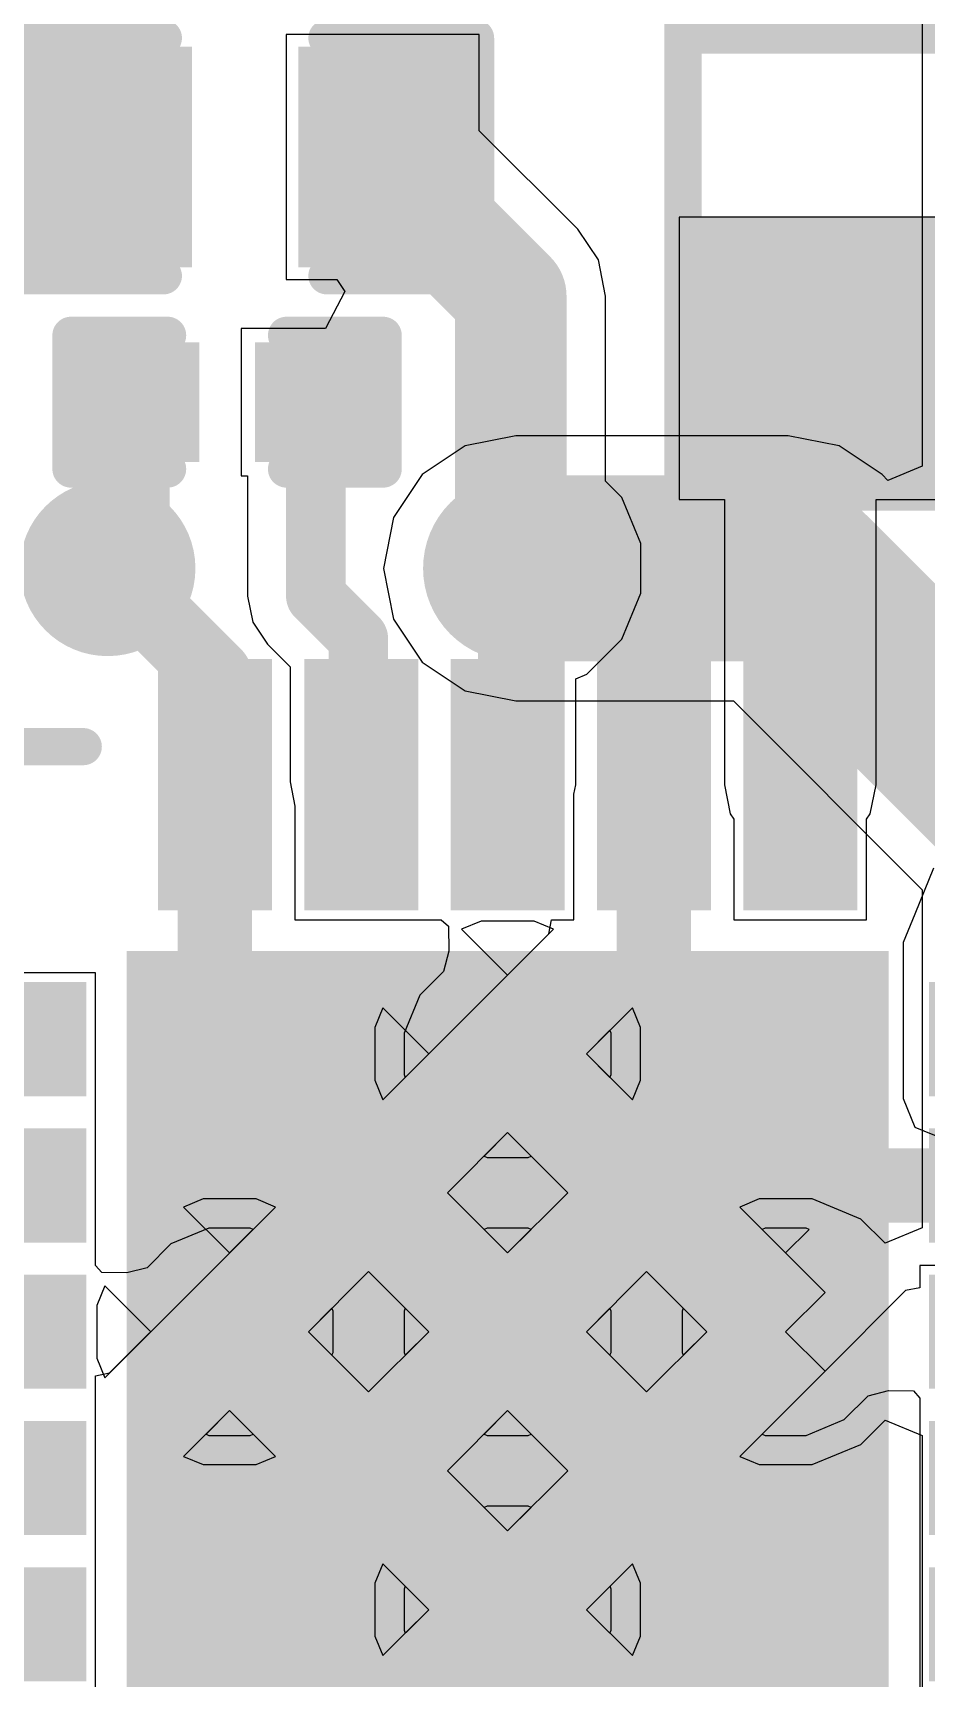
# Model space of a CAD drawing. Header units: millimetres. Extents: x -4.8 to 36.7, y -5.3 to 57.6.
# Drawn here: x 21.12 to 24.17, y 43.87 to 49.49 of the extents above; entities that cross this region are included whole.
import ezdxf

# ---------------------------------------------------------------- set-up
doc = ezdxf.new("R2010")
doc.units = ezdxf.units.MM
for name, color, linetype in [('BottomLayer', 5, 'Continuous'), ('BottomSolder', 6, 'Continuous'), ('PadHoleLayer', 156, 'Continuous'), ('TopLayer', 1, 'Continuous'), ('TopOverlay', 2, 'Continuous'), ('TopPaste', 8, 'Continuous'), ('TopSolder', 216, 'Continuous'), ('ViaHoleLayer', 16, 'Continuous')]:
    doc.layers.add(name, color=color, linetype=linetype)

# ---------------------------------------------------------------- blocks, each defined once
blk = doc.blocks.new('20_QFN__4_4__EP_V___1')
at = {"layer": 'BottomLayer'}
h = blk.add_hatch(color=5, dxfattribs=at)
edge = h.paths.add_edge_path()
edge.add_arc((0, 0.95), 0.2, 0, 360)
h = blk.add_hatch(color=5, dxfattribs=at)
edge = h.paths.add_edge_path()
edge.add_arc((-0.95, 0), 0.2, 0, 360)
h = blk.add_hatch(color=5, dxfattribs=at)
edge = h.paths.add_edge_path()
edge.add_arc((0, 0), 0.2, 0, 360)
h = blk.add_hatch(color=5, dxfattribs=at)
edge = h.paths.add_edge_path()
edge.add_arc((0.95, 0), 0.2, 0, 360)
h = blk.add_hatch(color=5, dxfattribs=at)
edge = h.paths.add_edge_path()
edge.add_arc((0, -0.95), 0.2, 0, 360)
at = {"layer": 'BottomSolder'}
h = blk.add_hatch(color=6, dxfattribs=at)
edge = h.paths.add_edge_path()
edge.add_arc((0, 0.95), 0.3016, 0, 360)
h = blk.add_hatch(color=6, dxfattribs=at)
edge = h.paths.add_edge_path()
edge.add_arc((-0.95, 0), 0.3016, 0, 360)
h = blk.add_hatch(color=6, dxfattribs=at)
edge = h.paths.add_edge_path()
edge.add_arc((0, 0), 0.3016, 0, 360)
h = blk.add_hatch(color=6, dxfattribs=at)
edge = h.paths.add_edge_path()
edge.add_arc((0.95, 0), 0.3016, 0, 360)
h = blk.add_hatch(color=6, dxfattribs=at)
edge = h.paths.add_edge_path()
edge.add_arc((0, -0.95), 0.3016, 0, 360)
at = {"layer": 'PadHoleLayer'}
h = blk.add_hatch(color=156, dxfattribs=at)
edge = h.paths.add_edge_path()
edge.add_arc((0, 0.95), 0.1, 0, 360)
h = blk.add_hatch(color=156, dxfattribs=at)
edge = h.paths.add_edge_path()
edge.add_arc((-0.95, 0), 0.1, 0, 360)
h = blk.add_hatch(color=156, dxfattribs=at)
edge = h.paths.add_edge_path()
edge.add_arc((0, 0), 0.1, 0, 360)
h = blk.add_hatch(color=156, dxfattribs=at)
edge = h.paths.add_edge_path()
edge.add_arc((0.95, 0), 0.1, 0, 360)
h = blk.add_hatch(color=156, dxfattribs=at)
edge = h.paths.add_edge_path()
edge.add_arc((0, -0.95), 0.1, 0, 360)
at = {"layer": 'TopLayer'}
for points in [[(-1.125, 1.51), (-1.125, 2.23), (-0.875, 2.23), (-0.875, 1.51)], [(-0.625, 1.51), (-0.625, 2.23), (-0.375, 2.23), (-0.375, 1.51)], [(-0.125, 1.51), (-0.125, 2.23), (0.125, 2.23), (0.125, 1.51)], [(0.375, 1.51), (0.375, 2.23), (0.625, 2.23), (0.625, 1.51)], [(0.875, 1.51), (0.875, 2.23), (1.125, 2.23), (1.125, 1.51)], [(-1.2, 1.2), (1.2, 1.2), (1.2, -1.2), (-1.2, -1.2)], [(-2.23, 1.125), (-1.51, 1.125), (-1.51, 0.875), (-2.23, 0.875)], [(1.51, 1.125), (2.23, 1.125), (2.23, 0.875), (1.51, 0.875)], [(-2.23, 0.625), (-1.51, 0.625), (-1.51, 0.375), (-2.23, 0.375)], [(1.51, 0.625), (2.23, 0.625), (2.23, 0.375), (1.51, 0.375)], [(-2.23, 0.125), (-1.51, 0.125), (-1.51, -0.125), (-2.23, -0.125)], [(1.51, 0.125), (2.23, 0.125), (2.23, -0.125), (1.51, -0.125)], [(-2.23, -0.375), (-1.51, -0.375), (-1.51, -0.625), (-2.23, -0.625)], [(1.51, -0.375), (2.23, -0.375), (2.23, -0.625), (1.51, -0.625)], [(-2.23, -0.875), (-1.51, -0.875), (-1.51, -1.125), (-2.23, -1.125)], [(1.51, -0.875), (2.23, -0.875), (2.23, -1.125), (1.51, -1.125)], [(-1.125, -2.23), (-1.125, -1.51), (-0.875, -1.51), (-0.875, -2.23)], [(-0.625, -2.23), (-0.625, -1.51), (-0.375, -1.51), (-0.375, -2.23)], [(-0.125, -2.23), (-0.125, -1.51), (0.125, -1.51), (0.125, -2.23)], [(0.375, -2.23), (0.375, -1.51), (0.625, -1.51), (0.625, -2.23)], [(0.875, -2.23), (0.875, -1.51), (1.125, -1.51), (1.125, -2.23)]]:
    blk.add_hatch(color=1, dxfattribs=at).paths.add_polyline_path(points)
at = {"layer": 'TopPaste'}
for points in [[(-1.125, 1.51), (-1.125, 2.23), (-0.875, 2.23), (-0.875, 1.51)], [(-0.625, 1.51), (-0.625, 2.23), (-0.375, 2.23), (-0.375, 1.51)], [(-0.125, 1.51), (-0.125, 2.23), (0.125, 2.23), (0.125, 1.51)], [(0.375, 1.51), (0.375, 2.23), (0.625, 2.23), (0.625, 1.51)], [(0.875, 1.51), (0.875, 2.23), (1.125, 2.23), (1.125, 1.51)], [(-2.23, 1.125), (-1.51, 1.125), (-1.51, 0.875), (-2.23, 0.875)], [(1.51, 1.125), (2.23, 1.125), (2.23, 0.875), (1.51, 0.875)], [(-2.23, 0.625), (-1.51, 0.625), (-1.51, 0.375), (-2.23, 0.375)], [(1.51, 0.625), (2.23, 0.625), (2.23, 0.375), (1.51, 0.375)], [(-2.23, 0.125), (-1.51, 0.125), (-1.51, -0.125), (-2.23, -0.125)], [(1.51, 0.125), (2.23, 0.125), (2.23, -0.125), (1.51, -0.125)], [(-2.23, -0.375), (-1.51, -0.375), (-1.51, -0.625), (-2.23, -0.625)], [(1.51, -0.375), (2.23, -0.375), (2.23, -0.625), (1.51, -0.625)], [(-2.23, -0.875), (-1.51, -0.875), (-1.51, -1.125), (-2.23, -1.125)], [(1.51, -0.875), (2.23, -0.875), (2.23, -1.125), (1.51, -1.125)], [(-1.125, -2.23), (-1.125, -1.51), (-0.875, -1.51), (-0.875, -2.23)], [(-0.625, -2.23), (-0.625, -1.51), (-0.375, -1.51), (-0.375, -2.23)], [(-0.125, -2.23), (-0.125, -1.51), (0.125, -1.51), (0.125, -2.23)], [(0.375, -2.23), (0.375, -1.51), (0.625, -1.51), (0.625, -2.23)], [(0.875, -2.23), (0.875, -1.51), (1.125, -1.51), (1.125, -2.23)]]:
    blk.add_hatch(color=8, dxfattribs=at).paths.add_polyline_path(points)
at = {"layer": 'TopSolder'}
for points in [[(-1.195, 1.44), (-1.195, 2.3), (-0.805, 2.3), (-0.805, 1.44)], [(-0.695, 1.44), (-0.695, 2.3), (-0.305, 2.3), (-0.305, 1.44)], [(-0.195, 1.44), (-0.195, 2.3), (0.195, 2.3), (0.195, 1.44)], [(0.305, 1.44), (0.305, 2.3), (0.695, 2.3), (0.695, 1.44)], [(0.805, 1.44), (0.805, 2.3), (1.195, 2.3), (1.195, 1.44)], [(-1.3016, 1.3016), (1.3016, 1.3016), (1.3016, -1.3016), (-1.3016, -1.3016)], [(-2.3, 1.195), (-1.44, 1.195), (-1.44, 0.805), (-2.3, 0.805)], [(1.44, 1.195), (2.3, 1.195), (2.3, 0.805), (1.44, 0.805)], [(-2.3, 0.695), (-1.44, 0.695), (-1.44, 0.305), (-2.3, 0.305)], [(1.44, 0.695), (2.3, 0.695), (2.3, 0.305), (1.44, 0.305)], [(-2.3, 0.195), (-1.44, 0.195), (-1.44, -0.195), (-2.3, -0.195)], [(1.44, 0.195), (2.3, 0.195), (2.3, -0.195), (1.44, -0.195)], [(-2.3, -0.305), (-1.44, -0.305), (-1.44, -0.695), (-2.3, -0.695)], [(1.44, -0.305), (2.3, -0.305), (2.3, -0.695), (1.44, -0.695)], [(-2.3, -0.805), (-1.44, -0.805), (-1.44, -1.195), (-2.3, -1.195)], [(1.44, -0.805), (2.3, -0.805), (2.3, -1.195), (1.44, -1.195)], [(-1.195, -2.3), (-1.195, -1.44), (-0.805, -1.44), (-0.805, -2.3)], [(-0.695, -2.3), (-0.695, -1.44), (-0.305, -1.44), (-0.305, -2.3)], [(-0.195, -2.3), (-0.195, -1.44), (0.195, -1.44), (0.195, -2.3)], [(0.305, -2.3), (0.305, -1.44), (0.695, -1.44), (0.695, -2.3)], [(0.805, -2.3), (0.805, -1.44), (1.195, -1.44), (1.195, -2.3)]]:
    blk.add_hatch(color=216, dxfattribs=at).paths.add_polyline_path(points)
h = blk.add_hatch(color=216, dxfattribs=at)
edge = h.paths.add_edge_path()
edge.add_arc((0, 0.95), 0.1016, 0, 360)
h = blk.add_hatch(color=216, dxfattribs=at)
edge = h.paths.add_edge_path()
edge.add_arc((-0.95, 0), 0.1016, 0, 360)
h = blk.add_hatch(color=216, dxfattribs=at)
edge = h.paths.add_edge_path()
edge.add_arc((0, 0), 0.1016, 0, 360)
h = blk.add_hatch(color=216, dxfattribs=at)
edge = h.paths.add_edge_path()
edge.add_arc((0.95, 0), 0.1016, 0, 360)
h = blk.add_hatch(color=216, dxfattribs=at)
edge = h.paths.add_edge_path()
edge.add_arc((0, -0.95), 0.1016, 0, 360)
at = {"layer": 'TopOverlay', "const_width": 0.127}
for points in [[(-2, 1.45), (-2, 2)], [(-2, 2), (-1.45, 2)], [(1.45, 2), (2, 2)], [(2, 1.45), (2, 2)], [(-2.505, 1.127), (-2.378, 1)], [(-2.505, 0.873), (-2.505, 1.127)], [(-2.505, 0.873), (-2.378, 1)], [(-2, -2), (-2, -1.45)], [(2, -2), (2, -1.45)], [(-2, -2), (-1.45, -2)], [(1.45, -2), (2, -2)]]:
    blk.add_lwpolyline(points, dxfattribs=at)
at = {"layer": 'TopOverlay', "const_width": 0.0635}
for points in [[(-2.0318, 2, 1), (-1.9683, 2, 1)], [(-2.0318, 2, 1), (-1.9683, 2, 1)], [(-1.4817, 2, 1), (-1.4182, 2, 1)], [(1.4182, 2, 1), (1.4817, 2, 1)], [(1.9683, 2, 1), (2.0318, 2, 1)], [(1.9683, 2, 1), (2.0318, 2, 1)], [(-2.0318, 1.45, 1), (-1.9683, 1.45, 1)], [(1.9683, 1.45, 1), (2.0318, 1.45, 1)], [(-2.5367, 1.127, 1), (-2.4732, 1.127, 1)], [(-2.5367, 1.127, 1), (-2.4732, 1.127, 1)], [(-2.4097, 1, 1), (-2.3462, 1, 1)], [(-2.4097, 1, 1), (-2.3462, 1, 1)], [(-2.5367, 0.873, 1), (-2.4732, 0.873, 1)], [(-2.5367, 0.873, 1), (-2.4732, 0.873, 1)], [(-2.0318, -1.45, 1), (-1.9683, -1.45, 1)], [(1.9683, -1.45, 1), (2.0318, -1.45, 1)], [(-2.0318, -2, 1), (-1.9683, -2, 1)], [(-2.0318, -2, 1), (-1.9683, -2, 1)], [(-1.4817, -2, 1), (-1.4182, -2, 1)], [(1.4182, -2, 1), (1.4817, -2, 1)], [(1.9683, -2, 1), (2.0318, -2, 1)], [(1.9683, -2, 1), (2.0318, -2, 1)]]:
    blk.add_lwpolyline(points, format="xyb", close=True, dxfattribs=at)
blk = doc.blocks.new('R___0603_9')
at = {"layer": 'TopLayer'}
for points in [[(-0.381, 0.4445), (-0.381, -0.4445), (-1.143, -0.4445), (-1.143, 0.4445)], [(1.143, 0.4445), (1.143, -0.4445), (0.381, -0.4445), (0.381, 0.4445)]]:
    blk.add_hatch(color=1, dxfattribs=at).paths.add_polyline_path(points)
at = {"layer": 'TopPaste'}
for points in [[(-0.381, 0.4445), (-0.381, -0.4445), (-1.143, -0.4445), (-1.143, 0.4445)], [(1.143, 0.4445), (1.143, -0.4445), (0.381, -0.4445), (0.381, 0.4445)]]:
    blk.add_hatch(color=8, dxfattribs=at).paths.add_polyline_path(points)
at = {"layer": 'TopSolder'}
for points in [[(-0.2794, 0.5461), (-0.2794, -0.5461), (-1.2446, -0.5461), (-1.2446, 0.5461)], [(1.2446, 0.5461), (1.2446, -0.5461), (0.2794, -0.5461), (0.2794, 0.5461)]]:
    blk.add_hatch(color=216, dxfattribs=at).paths.add_polyline_path(points)
at = {"layer": 'TopOverlay', "const_width": 0.127}
for points in [[(-1.2192, -0.5334), (-1.2192, 0.5334)], [(1.2192, 0.5334), (-1.2192, 0.5334)], [(1.2192, -0.5334), (1.2192, 0.5334)], [(1.2192, -0.5334), (-1.2192, -0.5334)]]:
    blk.add_lwpolyline(points, dxfattribs=at)
at = {"layer": 'TopOverlay', "const_width": 0.0635}
for points in [[(-1.25095, 0.5334, 1), (-1.18745, 0.5334, 1)], [(-1.25095, 0.5334, 1), (-1.18745, 0.5334, 1)], [(1.18745, 0.5334, 1), (1.25095, 0.5334, 1)], [(1.18745, 0.5334, 1), (1.25095, 0.5334, 1)], [(-1.25095, -0.5334, 1), (-1.18745, -0.5334, 1)], [(-1.25095, -0.5334, 1), (-1.18745, -0.5334, 1)], [(1.18745, -0.5334, 1), (1.25095, -0.5334, 1)], [(1.18745, -0.5334, 1), (1.25095, -0.5334, 1)]]:
    blk.add_lwpolyline(points, format="xyb", close=True, dxfattribs=at)
blk = doc.blocks.new('CAP_0201_26')
at = {"layer": 'TopLayer'}
for points in [[(-0.45, 0.15), (-0.15, 0.15), (-0.15, -0.15), (-0.45, -0.15)], [(0.15, 0.15), (0.45, 0.15), (0.45, -0.15), (0.15, -0.15)]]:
    blk.add_hatch(color=1, dxfattribs=at).paths.add_polyline_path(points)
at = {"layer": 'TopPaste'}
for points in [[(-0.45, 0.15), (-0.15, 0.15), (-0.15, -0.15), (-0.45, -0.15)], [(0.15, 0.15), (0.45, 0.15), (0.45, -0.15), (0.15, -0.15)]]:
    blk.add_hatch(color=8, dxfattribs=at).paths.add_polyline_path(points)
at = {"layer": 'TopSolder'}
for points in [[(-0.505, 0.205), (-0.095, 0.205), (-0.095, -0.205), (-0.505, -0.205)], [(0.095, 0.205), (0.505, 0.205), (0.505, -0.205), (0.095, -0.205)]]:
    blk.add_hatch(color=216, dxfattribs=at).paths.add_polyline_path(points)
at = {"layer": 'TopOverlay', "const_width": 0.127}
for points in [[(-0.5334, -0.2286), (-0.5334, 0.2286)], [(-0.5334, 0.2286), (-0.2032, 0.2286)], [(0.2032, 0.2286), (0.5334, 0.2286)], [(0.5334, -0.2286), (0.5334, 0.2286)], [(-0.5334, -0.2286), (-0.2032, -0.2286)], [(0.2032, -0.2286), (0.5334, -0.2286)]]:
    blk.add_lwpolyline(points, dxfattribs=at)
at = {"layer": 'TopOverlay', "const_width": 0.0635}
for points in [[(-0.5651, 0.2286, 1), (-0.5016, 0.2286, 1)], [(-0.5651, 0.2286, 1), (-0.5016, 0.2286, 1)], [(-0.2349, 0.2286, 1), (-0.1714, 0.2286, 1)], [(0.1714, 0.2286, 1), (0.2349, 0.2286, 1)], [(0.5016, 0.2286, 1), (0.5651, 0.2286, 1)], [(0.5016, 0.2286, 1), (0.5651, 0.2286, 1)], [(-0.5651, -0.2286, 1), (-0.5016, -0.2286, 1)], [(-0.5651, -0.2286, 1), (-0.5016, -0.2286, 1)], [(-0.2349, -0.2286, 1), (-0.1714, -0.2286, 1)], [(0.1714, -0.2286, 1), (0.2349, -0.2286, 1)], [(0.5016, -0.2286, 1), (0.5651, -0.2286, 1)], [(0.5016, -0.2286, 1), (0.5651, -0.2286, 1)]]:
    blk.add_lwpolyline(points, format="xyb", close=True, dxfattribs=at)
blk = doc.blocks.new('C___0402_33')
at = {"layer": 'TopLayer'}
for points in [[(-0.6985, -0.3175), (-0.6985, 0.3175), (-0.2413, 0.3175), (-0.2413, -0.3175)], [(0.2413, -0.3175), (0.2413, 0.3175), (0.6985, 0.3175), (0.6985, -0.3175)]]:
    blk.add_hatch(color=1, dxfattribs=at).paths.add_polyline_path(points)
at = {"layer": 'TopPaste'}
for points in [[(-0.6985, -0.3175), (-0.6985, 0.3175), (-0.2413, 0.3175), (-0.2413, -0.3175)], [(0.2413, -0.3175), (0.2413, 0.3175), (0.6985, 0.3175), (0.6985, -0.3175)]]:
    blk.add_hatch(color=8, dxfattribs=at).paths.add_polyline_path(points)
at = {"layer": 'TopSolder'}
for points in [[(-0.7585, -0.3775), (-0.7585, 0.3775), (-0.1813, 0.3775), (-0.1813, -0.3775)], [(0.1813, -0.3775), (0.1813, 0.3775), (0.7585, 0.3775), (0.7585, -0.3775)]]:
    blk.add_hatch(color=216, dxfattribs=at).paths.add_polyline_path(points)
at = {"layer": 'TopOverlay', "const_width": 0.127}
for points in [[(-0.7874, -0.4064), (-0.7874, 0.4064)], [(-0.7874, 0.4064), (-0.2794, 0.4064)], [(0.2794, 0.4064), (0.7874, 0.4064)], [(0.7874, -0.4064), (0.7874, 0.4064)], [(-0.7874, -0.4064), (-0.2794, -0.4064)], [(0.2794, -0.4064), (0.7874, -0.4064)]]:
    blk.add_lwpolyline(points, dxfattribs=at)
at = {"layer": 'TopOverlay', "const_width": 0.0635}
for points in [[(-0.8191, 0.4064, 1), (-0.7556, 0.4064, 1)], [(-0.8191, 0.4064, 1), (-0.7556, 0.4064, 1)], [(-0.3111, 0.4064, 1), (-0.2477, 0.4064, 1)], [(0.2477, 0.4064, 1), (0.3111, 0.4064, 1)], [(0.7556, 0.4064, 1), (0.8191, 0.4064, 1)], [(0.7556, 0.4064, 1), (0.8191, 0.4064, 1)], [(-0.8191, -0.4064, 1), (-0.7556, -0.4064, 1)], [(-0.8191, -0.4064, 1), (-0.7556, -0.4064, 1)], [(-0.3111, -0.4064, 1), (-0.2477, -0.4064, 1)], [(0.2477, -0.4064, 1), (0.3111, -0.4064, 1)], [(0.7556, -0.4064, 1), (0.8191, -0.4064, 1)], [(0.7556, -0.4064, 1), (0.8191, -0.4064, 1)]]:
    blk.add_lwpolyline(points, format="xyb", close=True, dxfattribs=at)

msp = doc.modelspace()

# ---------------------------------------------------------------- hatches: boundary and pattern name
at = {"layer": 'BottomLayer'}
h = msp.add_hatch(color=5, dxfattribs=at)
edge = h.paths.add_edge_path()
edge.add_arc((21.3759, 47.6596), 0.3, 0, 360)
h = msp.add_hatch(color=5, dxfattribs=at)
edge = h.paths.add_edge_path()
edge.add_arc((22.7712, 47.6596), 0.3, 0, 360)
at = {"layer": 'TopLayer'}
h = msp.add_hatch(color=1, dxfattribs=at)
edge = h.paths.add_edge_path()
edge.add_arc((21.3759, 47.6596), 0.3, 0, 360)
h = msp.add_hatch(color=1, dxfattribs=at)
edge = h.paths.add_edge_path()
edge.add_arc((22.7712, 47.6596), 0.3, 0, 360)
at = {"layer": 'ViaHoleLayer'}
h = msp.add_hatch(color=16, dxfattribs=at)
edge = h.paths.add_edge_path()
edge.add_arc((21.3759, 47.6596), 0.15, 0, 360)
h = msp.add_hatch(color=16, dxfattribs=at)
edge = h.paths.add_edge_path()
edge.add_arc((22.7712, 47.6596), 0.15, 0, 360)

# ---------------------------------------------------------------- linework, layer by layer
at = {"layer": 'BottomLayer'}
for p, q in [((24.1594, 49.9148), (24.1594, 48.0088)), ((22.7712, 48.1128), (22.5978, 48.0783)), ((23.7017, 48.1128), (22.7712, 48.1128)), ((23.8752, 48.0783), (23.7017, 48.1128)), ((22.5978, 48.0783), (22.4507, 47.98)), ((24.0222, 47.98), (23.8752, 48.0783)), ((22.4507, 47.98), (22.3525, 47.833)), ((24.0421, 47.9602), (24.0222, 47.98)), ((24.1594, 48.0088), (24.0421, 47.9602)), ((22.3525, 47.833), (22.318, 47.6596)), ((22.318, 47.6596), (22.3525, 47.4861)), ((22.3525, 47.4861), (22.4507, 47.3391)), ((22.4507, 47.3391), (22.5978, 47.2408)), ((22.5978, 47.2408), (22.7712, 47.2063)), ((22.7712, 47.2063), (23.514, 47.2063)), ((23.514, 47.2063), (24.1594, 46.561)), ((24.1594, 46.561), (24.1594, 45.4051)), ((22.6523, 46.4542), (22.5856, 46.4266)), ((22.8329, 46.4542), (22.6523, 46.4542)), ((22.8996, 46.4266), (22.8329, 46.4542)), ((22.5856, 46.4266), (22.7426, 46.2696)), ((22.7426, 46.2696), (22.8996, 46.4266)), ((22.3162, 46.1572), (22.2886, 46.0905)), ((22.4732, 46.0002), (22.3162, 46.1572)), ((23.169, 46.1572), (23.012, 46.0002)), ((23.1966, 46.0905), (23.169, 46.1572)), ((22.2886, 46.0905), (22.2886, 45.9099)), ((23.1966, 45.9099), (23.1966, 46.0905)), ((22.3162, 45.8432), (22.4732, 46.0002)), ((23.012, 46.0002), (23.169, 45.8432)), ((22.2886, 45.9099), (22.3162, 45.8432)), ((23.169, 45.8432), (23.1966, 45.9099)), ((22.7426, 45.7308), (22.5371, 45.5252)), ((22.9481, 45.5252), (22.7426, 45.7308)), ((21.7023, 45.5042), (21.6356, 45.4766)), ((21.8829, 45.5042), (21.7023, 45.5042)), ((21.9496, 45.4766), (21.8829, 45.5042)), ((22.5371, 45.5252), (22.5371, 45.5252)), ((22.5371, 45.5252), (22.7426, 45.3196)), ((22.7426, 45.3196), (22.9481, 45.5252)), ((22.9481, 45.5252), (22.9481, 45.5252)), ((23.6023, 45.5042), (23.5356, 45.4766)), ((23.7829, 45.5042), (23.6023, 45.5042)), ((23.9498, 45.4351), (23.7829, 45.5042)), ((21.6356, 45.4766), (21.7926, 45.3196)), ((21.7926, 45.3196), (21.9496, 45.4766)), ((23.5356, 45.4766), (23.8273, 45.1849)), ((24.0324, 45.3525), (23.9498, 45.4351)), ((24.1594, 45.4051), (24.0324, 45.3525)), ((22.2676, 45.2557), (22.062, 45.0502)), ((22.4732, 45.0502), (22.2676, 45.2557)), ((22.2676, 45.2557), (22.2676, 45.2557)), ((23.2176, 45.2557), (23.012, 45.0502)), ((23.4232, 45.0502), (23.2176, 45.2557)), ((23.2176, 45.2557), (23.2176, 45.2557)), ((21.3662, 45.2072), (21.3386, 45.1405)), ((21.5232, 45.0502), (21.3662, 45.2072)), ((23.8273, 45.1849), (23.6926, 45.0502)), ((21.3386, 45.1405), (21.3386, 44.9599)), ((21.3662, 44.8932), (21.5232, 45.0502)), ((22.062, 45.0502), (22.2676, 44.8447)), ((22.2676, 44.8447), (22.4732, 45.0502)), ((23.012, 45.0502), (23.2176, 44.8446)), ((23.2176, 44.8446), (23.4232, 45.0502)), ((23.6926, 45.0502), (23.8273, 44.9155)), ((21.3386, 44.9599), (21.3662, 44.8932)), ((23.8273, 44.9155), (23.5356, 44.6238)), ((22.2676, 44.8447), (22.2676, 44.8447)), ((23.2176, 44.8446), (23.2176, 44.8446)), ((21.7926, 44.7808), (21.6356, 44.6238)), ((21.9496, 44.6238), (21.7926, 44.7808)), ((22.7426, 44.7808), (22.5371, 44.5752)), ((22.9482, 44.5752), (22.7426, 44.7808)), ((23.9498, 44.6653), (24.0324, 44.7479)), ((24.0324, 44.7479), (24.1594, 44.6953)), ((23.7829, 44.5962), (23.9498, 44.6653)), ((24.1594, 44.6953), (24.1594, 43.6579)), ((21.6356, 44.6238), (21.7023, 44.5962)), ((21.7023, 44.5962), (21.8829, 44.5962)), ((21.8829, 44.5962), (21.9496, 44.6238)), ((23.5356, 44.6238), (23.6023, 44.5962)), ((23.6023, 44.5962), (23.7829, 44.5962)), ((22.5371, 44.5752), (22.5371, 44.5752)), ((22.5371, 44.5752), (22.7426, 44.3696)), ((22.7426, 44.3696), (22.9482, 44.5752)), ((22.9482, 44.5752), (22.9482, 44.5752)), ((22.3162, 44.2572), (22.2886, 44.1905)), ((22.4732, 44.1002), (22.3162, 44.2572)), ((23.169, 44.2572), (23.012, 44.1002)), ((23.1966, 44.1905), (23.169, 44.2572)), ((22.2886, 44.1905), (22.2886, 44.0099)), ((23.1966, 44.0099), (23.1966, 44.1905)), ((22.3162, 43.9432), (22.4732, 44.1002)), ((23.012, 44.1002), (23.169, 43.9432)), ((22.2886, 44.0099), (22.3162, 43.9432)), ((23.169, 43.9432), (23.1966, 44.0099))]:
    msp.add_line(p, q, dxfattribs=at)
at = {"layer": 'BottomLayer', "const_width": 0.635}
for points in [[(22.7712, 47.6596), (23.7017, 47.6596)], [(23.7017, 47.6596), (24.6126, 46.7487)]]:
    msp.add_lwpolyline(points, dxfattribs=at)
at = {"layer": 'BottomLayer', "const_width": 0.3175}
for points in [[(22.6125, 47.6596, 1), (22.93, 47.6596, 1)], [(23.543, 47.6596, 1), (23.8605, 47.6596, 1)], [(23.543, 47.6596, 1), (23.8605, 47.6596, 1)]]:
    msp.add_lwpolyline(points, format="xyb", close=True, dxfattribs=at)
at = {"layer": 'TopLayer'}
for p, q in [((22.6459, 49.4849), (21.9855, 49.4849)), ((21.9855, 49.4849), (21.9855, 48.6467)), ((22.6459, 49.1553), (22.6459, 49.4849)), ((22.9825, 48.8187), (22.6459, 49.1553)), ((23.0527, 48.7137), (22.9825, 48.8187)), ((24.4215, 48.8602), (23.3293, 48.8602)), ((23.3293, 48.8602), (23.3293, 47.895)), ((23.0773, 48.5898), (23.0527, 48.7137)), ((21.9855, 48.6467), (22.1587, 48.6467)), ((22.1587, 48.6467), (22.1866, 48.6062)), ((22.1866, 48.6062), (22.1198, 48.4792)), ((23.0773, 47.9573), (23.0773, 48.5898)), ((22.1198, 48.4792), (21.8324, 48.4792)), ((21.8324, 48.4792), (21.8324, 47.976)), ((21.8324, 47.976), (21.854, 47.976)), ((21.854, 47.976), (21.854, 47.5651)), ((23.1332, 47.9014), (23.0773, 47.9573)), ((23.1982, 47.7445), (23.1332, 47.9014)), ((23.3293, 47.895), (23.4836, 47.895)), ((23.4836, 47.895), (23.4836, 46.9202)), ((24.0016, 46.9202), (24.0016, 47.895)), ((24.0016, 47.895), (24.4215, 47.895)), ((23.1982, 47.5746), (23.1982, 47.7445)), ((23.1332, 47.4177), (23.1982, 47.5746)), ((21.854, 47.5651), (21.8718, 47.4759)), ((21.8718, 47.4759), (21.9223, 47.4002)), ((23.0131, 47.2976), (23.1332, 47.4177)), ((21.9223, 47.4002), (21.9994, 47.3232)), ((21.9994, 47.3232), (21.9994, 46.9303)), ((22.9757, 47.2821), (23.0131, 47.2976)), ((22.9757, 46.9202), (22.9757, 47.2821)), ((21.9994, 46.9303), (22.016, 46.8467)), ((22.9692, 46.8876), (22.9757, 46.9202)), ((23.4836, 46.9202), (23.5033, 46.8211)), ((23.9819, 46.8211), (24.0016, 46.9202)), ((22.016, 46.8467), (22.016, 46.4586)), ((22.9692, 46.4586), (22.9692, 46.8876)), ((23.5033, 46.8211), (23.516, 46.8021)), ((23.516, 46.8021), (23.516, 46.4586)), ((23.9692, 46.8021), (23.9819, 46.8211)), ((23.9692, 46.4586), (23.9692, 46.8021)), ((24.1974, 46.6352), (24.1344, 46.4776)), ((22.016, 46.4586), (22.4692, 46.4586)), ((22.4692, 46.4586), (22.4692, 46.4586)), ((22.4692, 46.4586), (22.516, 46.4586)), ((22.516, 46.4586), (22.5403, 46.437)), ((22.8832, 46.4102), (22.8928, 46.4586)), ((22.8928, 46.4586), (22.9692, 46.4586)), ((23.516, 46.4586), (23.9692, 46.4586)), ((24.1344, 46.4776), (24.0941, 46.3804)), ((22.5403, 46.437), (22.5414, 46.3512)), ((22.6079, 46.1349), (22.8832, 46.4102)), ((22.5414, 46.3512), (22.5236, 46.2818)), ((24.0941, 46.3804), (24.0941, 45.847)), ((22.5236, 46.2818), (22.4425, 46.2007)), ((21.3342, 46.2768), (20.9052, 46.2768)), ((21.3342, 45.9038), (21.3342, 46.2768)), ((22.4425, 46.2007), (22.3886, 46.0706)), ((22.3928, 45.9198), (22.6079, 46.1349)), ((22.3886, 46.0706), (22.3886, 45.9298)), ((23.0924, 46.0806), (23.012, 46.0002)), ((23.0966, 46.0706), (23.0924, 46.0806)), ((23.0966, 45.9298), (23.0966, 46.0706)), ((23.012, 46.0002), (23.0924, 45.9198)), ((21.3342, 45.7768), (21.3342, 45.9038)), ((22.3886, 45.9298), (22.3928, 45.9198)), ((23.0924, 45.9198), (23.0966, 45.9298)), ((24.0941, 45.847), (24.1344, 45.7498)), ((21.3342, 45.3236), (21.3342, 45.7768)), ((22.7426, 45.7308), (22.6622, 45.6503)), ((22.823, 45.6503), (22.7426, 45.7308)), ((24.1344, 45.7498), (24.2316, 45.7095)), ((22.6622, 45.6503), (22.6722, 45.6462)), ((22.6722, 45.6462), (22.813, 45.6462)), ((22.813, 45.6462), (22.823, 45.6503)), ((21.7222, 45.4042), (21.5921, 45.3503)), ((21.6579, 45.1849), (21.873, 45.4)), ((21.863, 45.4042), (21.7222, 45.4042)), ((21.873, 45.4), (21.863, 45.4042)), ((22.6722, 45.4042), (22.6622, 45.4)), ((22.6622, 45.4), (22.7426, 45.3196)), ((22.813, 45.4042), (22.6722, 45.4042)), ((22.7426, 45.3196), (22.823, 45.4)), ((22.823, 45.4), (22.813, 45.4042)), ((23.6222, 45.4042), (23.6122, 45.4)), ((23.6122, 45.4), (23.6926, 45.3196)), ((23.763, 45.4042), (23.6222, 45.4042)), ((23.6926, 45.3196), (23.773, 45.4)), ((23.773, 45.4), (23.763, 45.4042)), ((21.5921, 45.3503), (21.511, 45.2692)), ((21.3342, 45.2768), (21.3342, 45.3236)), ((21.3342, 45.3236), (21.3342, 45.3236)), ((21.3558, 45.2525), (21.3342, 45.2768)), ((21.511, 45.2692), (21.4415, 45.2514)), ((24.4935, 45.2768), (24.151, 45.2768)), ((24.151, 45.2768), (24.151, 45.2004)), ((21.4415, 45.2514), (21.3558, 45.2525)), ((21.3826, 44.9096), (21.6579, 45.1849)), ((24.1026, 45.1908), (23.8273, 44.9155)), ((24.151, 45.2004), (24.1026, 45.1908)), ((22.1425, 45.1306), (22.062, 45.0502)), ((22.1466, 45.1206), (22.1425, 45.1306)), ((22.1466, 44.9798), (22.1466, 45.1206)), ((22.3928, 45.1306), (22.3886, 45.1206)), ((22.3886, 45.1206), (22.3886, 44.9798)), ((22.4732, 45.0502), (22.3928, 45.1306)), ((23.0924, 45.1306), (23.012, 45.0502)), ((23.0966, 45.1206), (23.0924, 45.1306)), ((23.0966, 44.9798), (23.0966, 45.1206)), ((23.3428, 45.1306), (23.3386, 45.1206)), ((23.3386, 45.1206), (23.3386, 44.9798)), ((23.4232, 45.0502), (23.3428, 45.1306)), ((22.062, 45.0502), (22.1425, 44.9698)), ((22.3928, 44.9698), (22.4732, 45.0502)), ((23.012, 45.0502), (23.0924, 44.9698)), ((23.3428, 44.9698), (23.4232, 45.0502)), ((22.1425, 44.9698), (22.1466, 44.9798)), ((22.3886, 44.9798), (22.3928, 44.9698)), ((23.0924, 44.9698), (23.0966, 44.9798)), ((23.3386, 44.9798), (23.3428, 44.9698)), ((21.3342, 44.9), (21.3826, 44.9096)), ((21.3342, 44.7768), (21.3342, 44.9)), ((23.8273, 44.9155), (23.6122, 44.7004)), ((23.8931, 44.7501), (23.9742, 44.8312)), ((23.9742, 44.8312), (24.0437, 44.849)), ((24.0437, 44.849), (24.1294, 44.8478)), ((24.1294, 44.8478), (24.151, 44.8236)), ((24.151, 44.8236), (24.151, 44.7768)), ((21.3342, 44.3236), (21.3342, 44.7768)), ((21.7926, 44.7808), (21.7122, 44.7004)), ((21.873, 44.7004), (21.7926, 44.7808)), ((22.7426, 44.7808), (22.6622, 44.7004)), ((22.823, 44.7004), (22.7426, 44.7808)), ((24.151, 44.7768), (24.151, 44.7768)), ((24.151, 44.7768), (24.151, 44.3236)), ((23.763, 44.6962), (23.8931, 44.7501)), ((21.7122, 44.7004), (21.7222, 44.6962)), ((21.7222, 44.6962), (21.863, 44.6962)), ((21.863, 44.6962), (21.873, 44.7004)), ((22.6622, 44.7004), (22.6722, 44.6962)), ((22.6722, 44.6962), (22.813, 44.6962)), ((22.813, 44.6962), (22.823, 44.7004)), ((23.6122, 44.7004), (23.6222, 44.6962)), ((23.6222, 44.6962), (23.763, 44.6962)), ((22.6722, 44.4542), (22.6622, 44.45)), ((22.6622, 44.45), (22.7426, 44.3696)), ((22.813, 44.4542), (22.6722, 44.4542)), ((22.7426, 44.3696), (22.823, 44.45)), ((22.823, 44.45), (22.813, 44.4542)), ((21.3342, 44.2768), (21.3342, 44.3236)), ((21.3342, 44.3236), (21.3342, 44.3236)), ((24.151, 44.3236), (24.151, 44.3236)), ((24.151, 44.3236), (24.151, 44.2768)), ((21.3342, 43.8236), (21.3342, 44.2768)), ((21.3342, 44.2768), (21.3342, 44.2768)), ((24.151, 44.2768), (24.151, 44.2768)), ((24.151, 44.2768), (24.151, 43.8236)), ((22.3928, 44.1806), (22.3886, 44.1706)), ((22.3886, 44.1706), (22.3886, 44.0298)), ((22.4732, 44.1002), (22.3928, 44.1806)), ((23.0925, 44.1806), (23.012, 44.1002)), ((23.0966, 44.1706), (23.0925, 44.1806)), ((23.0966, 44.0298), (23.0966, 44.1706)), ((22.3928, 44.0198), (22.4732, 44.1002)), ((23.012, 44.1002), (23.0924, 44.0198)), ((22.3886, 44.0298), (22.3928, 44.0198)), ((23.0924, 44.0198), (23.0966, 44.0298))]:
    msp.add_line(p, q, dxfattribs=at)
for points, const_width in [([(21.3759, 49.2563), (21.3759, 49.8827)], 0.254), ([(21.3641, 49.2445), (21.3759, 49.2563)], 0.254), ([(21.2861, 49.2445), (21.3641, 49.2445)], 0.254), ([(22.3157, 49.0277), (22.7536, 48.5898)], 0.381), ([(22.7536, 47.6772), (22.7536, 48.5898)], 0.381), ([(23.7426, 48.2448), (23.7426, 48.4124)], 0.254), ([(23.7426, 48.2448), (23.8754, 48.3776)], 0.254), ([(23.7426, 46.9202), (23.7426, 48.2448)], 0.254), ([(21.461, 48.2046), (21.484, 48.2276)], 0.254), ([(21.461, 47.8383), (21.461, 48.2046)], 0.254), ([(22.0871, 47.5651), (22.0871, 48.2276)], 0.2032), ([(21.3759, 47.7532), (21.461, 47.8383)], 0.254), ([(22.7536, 47.6772), (22.7712, 47.6596)], 0.508), ([(21.3759, 47.6596), (21.3759, 47.7532)], 0.254), ([(21.3759, 47.6596), (21.7426, 47.2929)], 0.254), ([(22.7426, 46.9202), (22.7426, 47.6596)], 0.2032), ([(22.0871, 47.5651), (22.2325, 47.4197)], 0.2032), ([(22.2325, 46.9303), (22.2325, 47.4197)], 0.2032), ([(21.7426, 46.9202), (21.7426, 47.2929)], 0.254), ([(21.7426, 46.0502), (21.7426, 46.9202)], 0.254), ([(22.2325, 46.9303), (22.2426, 46.9202)], 0.2032), ([(23.2426, 45.5502), (23.2426, 46.9202)], 0.254), ([(21.7426, 46.0502), (22.7426, 45.0502)], 0.254), ([(22.7426, 45.0502), (23.2426, 45.5502)], 0.254), ([(23.2426, 45.5502), (24.6126, 45.5502)], 0.254), ([(22.7426, 44.1002), (22.7426, 45.0502)], 0.254), ([(22.7426, 43.1802), (22.7426, 44.1002)], 0.254)]:
    msp.add_lwpolyline(points, dxfattribs=dict(at, const_width=const_width))
for points, const_width in [([(21.3124, 49.2563, 1), (21.4394, 49.2563, 1)], 0.127), ([(21.3124, 49.2563, 1), (21.4394, 49.2563, 1)], 0.127), ([(21.2226, 49.2445, 1), (21.3496, 49.2445, 1)], 0.127), ([(21.3006, 49.2445, 1), (21.4276, 49.2445, 1)], 0.127), ([(21.3006, 49.2445, 1), (21.4276, 49.2445, 1)], 0.127), ([(22.2205, 49.0277, 1), (22.411, 49.0277, 1)], 0.1905), ([(22.6583, 48.5898, 1), (22.8488, 48.5898, 1)], 0.1905), ([(22.6583, 48.5898, 1), (22.8488, 48.5898, 1)], 0.1905), ([(23.6791, 48.4124, 1), (23.8061, 48.4124, 1)], 0.127), ([(23.8119, 48.3776, 1), (23.9389, 48.3776, 1)], 0.127), ([(23.6791, 48.2448, 1), (23.8061, 48.2448, 1)], 0.127), ([(23.6791, 48.2448, 1), (23.8061, 48.2448, 1)], 0.127), ([(23.6791, 48.2448, 1), (23.8061, 48.2448, 1)], 0.127), ([(21.3975, 48.2046, 1), (21.5245, 48.2046, 1)], 0.127), ([(21.3975, 48.2046, 1), (21.5245, 48.2046, 1)], 0.127), ([(21.4205, 48.2276, 1), (21.5475, 48.2276, 1)], 0.127), ([(22.0363, 48.2276, 1), (22.1379, 48.2276, 1)], 0.1016), ([(21.3975, 47.8383, 1), (21.5245, 47.8383, 1)], 0.127), ([(21.3975, 47.8383, 1), (21.5245, 47.8383, 1)], 0.127), ([(22.6266, 47.6772, 1), (22.8806, 47.6772, 1)], 0.254), ([(22.6442, 47.6596, 1), (22.8982, 47.6596, 1)], 0.254), ([(21.3124, 47.7532, 1), (21.4394, 47.7532, 1)], 0.127), ([(21.3124, 47.7532, 1), (21.4394, 47.7532, 1)], 0.127), ([(22.6583, 47.6772, 1), (22.8488, 47.6772, 1)], 0.1905), ([(21.3124, 47.6596, 1), (21.4394, 47.6596, 1)], 0.127), ([(21.3124, 47.6596, 1), (21.4394, 47.6596, 1)], 0.127), ([(22.6918, 47.6596, 1), (22.7934, 47.6596, 1)], 0.1016), ([(22.0363, 47.5651, 1), (22.1379, 47.5651, 1)], 0.1016), ([(22.0363, 47.5651, 1), (22.1379, 47.5651, 1)], 0.1016), ([(22.1817, 47.4197, 1), (22.2833, 47.4197, 1)], 0.1016), ([(22.1817, 47.4197, 1), (22.2833, 47.4197, 1)], 0.1016), ([(21.6791, 47.2929, 1), (21.8061, 47.2929, 1)], 0.127), ([(21.6791, 47.2929, 1), (21.8061, 47.2929, 1)], 0.127), ([(21.6791, 46.9202, 1), (21.8061, 46.9202, 1)], 0.127), ([(21.6791, 46.9202, 1), (21.8061, 46.9202, 1)], 0.127), ([(22.1817, 46.9303, 1), (22.2833, 46.9303, 1)], 0.1016), ([(22.1817, 46.9303, 1), (22.2833, 46.9303, 1)], 0.1016), ([(22.1918, 46.9202, 1), (22.2934, 46.9202, 1)], 0.1016), ([(22.6918, 46.9202, 1), (22.7934, 46.9202, 1)], 0.1016), ([(23.1791, 46.9202, 1), (23.3061, 46.9202, 1)], 0.127), ([(23.6791, 46.9202, 1), (23.8061, 46.9202, 1)], 0.127), ([(21.6791, 46.0502, 1), (21.8061, 46.0502, 1)], 0.127), ([(21.6791, 46.0502, 1), (21.8061, 46.0502, 1)], 0.127), ([(23.1791, 45.5502, 1), (23.3061, 45.5502, 1)], 0.127), ([(23.1791, 45.5502, 1), (23.3061, 45.5502, 1)], 0.127), ([(23.1791, 45.5502, 1), (23.3061, 45.5502, 1)], 0.127), ([(22.6791, 45.0502, 1), (22.8061, 45.0502, 1)], 0.127), ([(22.6791, 45.0502, 1), (22.8061, 45.0502, 1)], 0.127), ([(22.6791, 45.0502, 1), (22.8061, 45.0502, 1)], 0.127), ([(22.6791, 44.1002, 1), (22.8061, 44.1002, 1)], 0.127), ([(22.6791, 44.1002, 1), (22.8061, 44.1002, 1)], 0.127)]:
    msp.add_lwpolyline(points, format="xyb", close=True, dxfattribs=dict(at, const_width=const_width))

# ---------------------------------------------------------------- block references
at = {"rotation": 270}
msp.add_blockref('R___0603_9', (23.8754, 49.1396), dxfattribs=at)
for name, p in [('C___0402_33', (21.8458, 49.0658)), ('CAP_0201_26', (21.784, 48.2276)), ('20_QFN__4_4__EP_V___1', (22.7426, 45.0502))]:
    msp.add_blockref(name, p)

doc.saveas('drawing.dxf')
